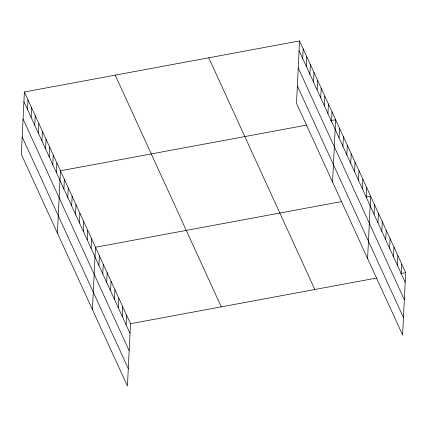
<?xml version="1.0" encoding="UTF-8"?>
<svg xmlns="http://www.w3.org/2000/svg" width="427" height="427" viewBox="0 0 427 427"><rect width="100%" height="100%" fill="white"/><g stroke="black" fill="none" stroke-linecap="round" stroke-linejoin="round"><path stroke-width="0.64" d="M24.398 91.986L21.35 154.339L127.443 386.061L130.491 323.709L24.398 91.986L299.557 40.939L405.65 272.661L402.602 335.014L296.509 103.291L299.557 40.939M27.536 109.493L28.006 99.865M31.144 117.372L31.614 107.743M34.752 125.255L35.222 115.621M38.355 133.133L38.83 123.504M41.963 141.011L42.433 131.383M45.572 148.89L46.041 139.261M49.18 156.768L49.649 147.139M52.788 164.646L53.258 155.017M56.391 172.524L56.866 162.895M57.421 233.126L60.469 170.773L306.623 125.106M63.89 188.899L64.36 179.271M67.781 197.397L68.251 187.768M71.672 205.894L72.142 196.265M75.558 214.386L76.033 204.757M79.449 222.883L79.918 213.254M83.34 231.381L83.809 221.752M87.231 239.878L87.7 230.249M91.122 248.375L91.591 238.746M92.429 309.596L95.483 247.244L341.632 201.571M98.899 265.37L99.374 255.736M102.79 273.862L103.259 264.233M106.681 282.359L107.15 272.73M110.572 290.856L111.041 281.228M114.463 299.354L114.932 289.725M118.348 307.851L118.823 298.222M122.239 316.348L122.709 306.719M126.13 324.84L126.6 315.211M302.695 58.446L303.165 48.817M306.303 66.324L306.773 56.695M309.911 74.202L310.381 64.573M313.514 82.08L313.989 72.451M317.122 89.958L317.592 80.329M320.73 97.836L321.2 88.208M324.339 105.715L324.808 96.086M327.947 113.593L328.416 103.964M331.549 121.471L332.025 111.842M332.58 182.078L335.627 119.72L330.583 120.66M339.049 137.846L339.518 128.217M342.94 146.344L343.409 136.715M346.831 154.841L347.3 145.212M350.716 163.338L351.191 153.709M354.607 171.835L355.077 162.207M358.499 180.333L358.968 170.699M362.39 188.825L362.859 179.196M366.281 197.322L366.75 187.693M367.588 258.543L370.641 196.19L366.227 197.007M374.057 214.317L374.532 204.688M377.948 222.814L378.418 213.185M381.839 231.311L382.309 221.682M385.73 239.803L386.2 230.174M389.621 248.3L390.091 238.672M393.507 256.798L393.982 247.169M397.398 265.295L397.868 255.666M401.289 273.792L401.759 264.164M130.491 323.709L376.646 278.041M400.606 273.595L405.65 272.661M299.087 50.567L405.18 282.29M298.238 67.962L404.326 299.685M297.357 85.891L403.451 317.613M208.755 57.784L314.848 289.506M115.205 75.141L221.293 306.864M23.928 101.615L130.021 333.338M23.079 119.016L129.167 350.738M22.199 136.944L128.292 368.666"/></g></svg>
